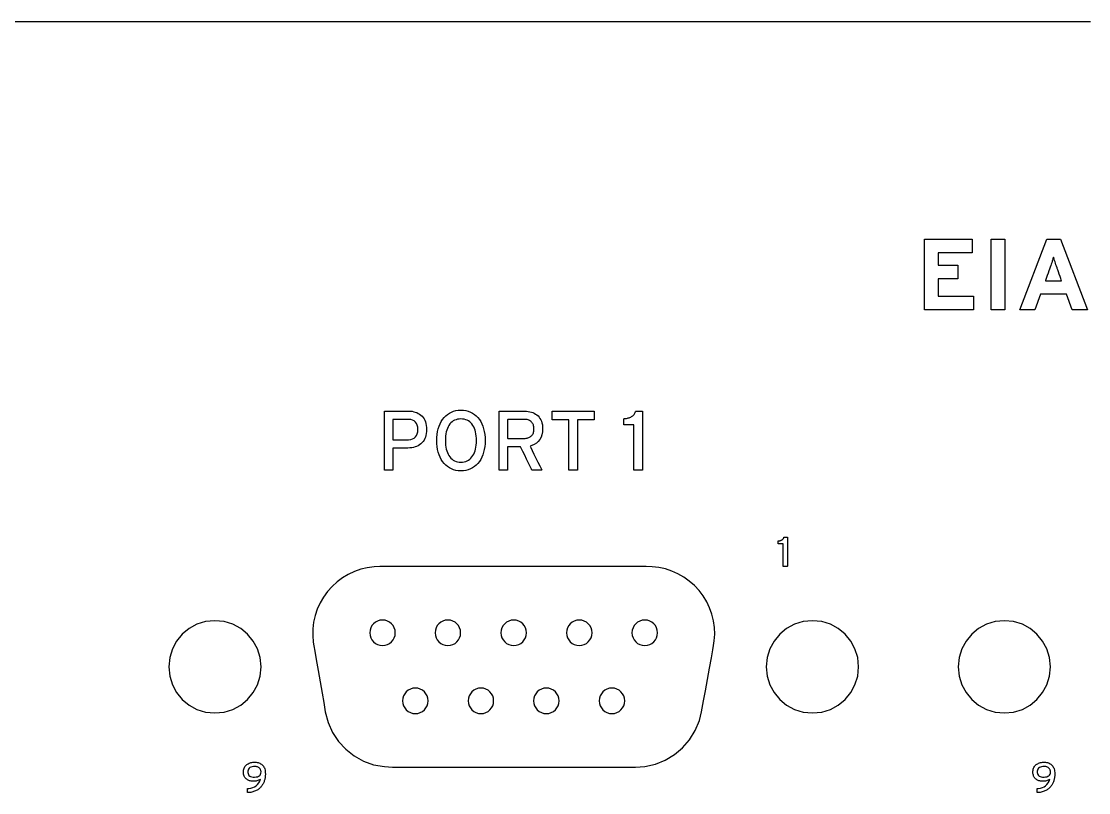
# Model space of a CAD drawing. Extents: x 1 to 47.7, y 0.2 to 35.
# Drawn here: x 38.81 to 40.567, y 13.845 to 15.115 of the extents above; entities that cross this region are included whole.
import ezdxf

# ---------------------------------------------------------------- set-up
doc = ezdxf.new("R2010")
doc.units = 0
doc.header["$MEASUREMENT"] = 0
doc.layers.add('7_0_____DWG', color=7, linetype='CONTINUOUS')

msp = doc.modelspace()

# ---------------------------------------------------------------- linework, layer by layer
at = {"layer": '7_0_____DWG'}
for points in [[(38.6757, 15.1152), (38.8534, 15.1152), (38.9414, 15.1152), (39.0289, 15.1152), (39.1158, 15.1152), (39.2022, 15.1152), (39.2879, 15.1152), (39.3731, 15.1152), (39.4576, 15.1152), (39.5416, 15.1152), (39.6249, 15.1152), (39.7075, 15.1152), (39.7895, 15.1152), (39.8708, 15.1152), (39.9514, 15.1152), (40.0313, 15.1152), (40.1106, 15.1152), (40.1891, 15.1152), (40.2668, 15.1152), (40.3439, 15.1152), (40.4201, 15.1152), (40.4956, 15.1152), (40.5703, 15.1152)], [(40.2967, 14.64), (40.2967, 14.7566), (40.3752, 14.7566), (40.3752, 14.7338), (40.3193, 14.7338), (40.3193, 14.7136), (40.3518, 14.7136), (40.3518, 14.691), (40.3193, 14.691), (40.3193, 14.6628), (40.3776, 14.6628), (40.3776, 14.64), (40.2967, 14.64)], [(40.4066, 14.64), (40.4066, 14.7566), (40.4292, 14.7566), (40.4292, 14.64), (40.4066, 14.64)], [(40.5398, 14.64), (40.5306, 14.666), (40.488, 14.666), (40.4788, 14.64), (40.4538, 14.64), (40.4985, 14.7566), (40.5211, 14.7566), (40.5654, 14.64), (40.5398, 14.64)], [(39.7253, 14.4592), (39.7253, 14.3762), (39.7112, 14.3762), (39.7112, 14.4592), (39.6838, 14.4592), (39.6838, 14.4734), (39.7528, 14.4734), (39.7528, 14.4592), (39.7253, 14.4592)]]:
    msp.add_lwpolyline(points, dxfattribs=at)
for points in [[(40.5152, 14.7093), (40.5142, 14.7119), (40.5134, 14.7144), (40.5126, 14.7168), (40.5118, 14.7191), (40.5111, 14.7213), (40.5105, 14.7233), (40.5099, 14.7253), (40.5094, 14.7271), (40.5089, 14.726), (40.5083, 14.7241), (40.5077, 14.7221), (40.507, 14.72), (40.5063, 14.7177), (40.5055, 14.7154), (40.5047, 14.7129), (40.5038, 14.7103), (40.5033, 14.709), (40.5027, 14.7072), (40.5017, 14.7042), (40.5004, 14.7006), (40.499, 14.6968), (40.4977, 14.6931), (40.4967, 14.6902), (40.4961, 14.6884), (40.4961, 14.6881), (40.498, 14.6881), (40.5015, 14.6881), (40.5059, 14.6881), (40.5108, 14.6881), (40.5154, 14.6881), (40.5193, 14.6881), (40.5219, 14.6881), (40.5226, 14.6881), (40.5222, 14.6893), (40.5213, 14.6918), (40.5201, 14.6952), (40.5188, 14.6991), (40.5174, 14.7028), (40.5163, 14.7061), (40.5155, 14.7084)], [(39.477, 14.443), (39.4769, 14.4396), (39.4765, 14.4364), (39.4759, 14.4334), (39.4751, 14.4306), (39.474, 14.428), (39.4727, 14.4255), (39.4712, 14.4233), (39.4694, 14.4213), (39.4674, 14.4195), (39.4653, 14.4178), (39.463, 14.4164), (39.4606, 14.4152), (39.458, 14.4143), (39.4553, 14.4135), (39.4524, 14.4129), (39.4494, 14.4126), (39.4462, 14.4125), (39.4451, 14.4125), (39.4428, 14.4125), (39.4393, 14.4125), (39.4352, 14.4125), (39.4309, 14.4125), (39.4269, 14.4125), (39.4237, 14.4125), (39.4216, 14.4125), (39.4212, 14.4123), (39.4212, 14.4101), (39.4212, 14.4058), (39.4212, 14.4003), (39.4212, 14.394), (39.4212, 14.3878), (39.4212, 14.3823), (39.4212, 14.3782), (39.4212, 14.3763), (39.4209, 14.3762), (39.4197, 14.3762), (39.4178, 14.3762), (39.4155, 14.3762), (39.4131, 14.3762), (39.4108, 14.3762), (39.4089, 14.3762), (39.4077, 14.3762), (39.4074, 14.3764), (39.4074, 14.3816), (39.4074, 14.3925), (39.4074, 14.4072), (39.4074, 14.4239), (39.4074, 14.4407), (39.4074, 14.4557), (39.4074, 14.4671), (39.4074, 14.473), (39.4081, 14.4734), (39.4113, 14.4734), (39.4165, 14.4734), (39.4229, 14.4734), (39.4298, 14.4734), (39.4363, 14.4734), (39.4419, 14.4734), (39.4456, 14.4734), (39.4471, 14.4734), (39.4502, 14.4733), (39.453, 14.473), (39.4558, 14.4724), (39.4584, 14.4717), (39.4609, 14.4708), (39.4633, 14.4696), (39.4655, 14.4683), (39.4676, 14.4667), (39.4695, 14.4649), (39.4712, 14.4629), (39.4728, 14.4607), (39.474, 14.4583), (39.4751, 14.4556), (39.4759, 14.4528), (39.4765, 14.4497), (39.4769, 14.4465)], [(39.5733, 14.4249), (39.5732, 14.4197), (39.5727, 14.4148), (39.572, 14.4101), (39.5709, 14.4057), (39.5696, 14.4015), (39.568, 14.3976), (39.5661, 14.3939), (39.5639, 14.3905), (39.5614, 14.3873), (39.5587, 14.3844), (39.5557, 14.3819), (39.5525, 14.3797), (39.5491, 14.378), (39.5455, 14.3766), (39.5417, 14.3756), (39.5377, 14.3749), (39.5334, 14.3747), (39.5292, 14.3749), (39.5252, 14.3756), (39.5214, 14.3766), (39.5178, 14.378), (39.5145, 14.3797), (39.5113, 14.3819), (39.5084, 14.3844), (39.5058, 14.3873), (39.5033, 14.3905), (39.501, 14.3939), (39.4991, 14.3976), (39.4974, 14.4015), (39.4961, 14.4057), (39.495, 14.4101), (39.4942, 14.4148), (39.4938, 14.4197), (39.4936, 14.4249), (39.4938, 14.43), (39.4942, 14.435), (39.495, 14.4397), (39.4961, 14.4441), (39.4974, 14.4483), (39.4991, 14.4523), (39.501, 14.456), (39.5033, 14.4594), (39.5058, 14.4626), (39.5084, 14.4655), (39.5113, 14.4679), (39.5145, 14.47), (39.5178, 14.4718), (39.5214, 14.4731), (39.5252, 14.4741), (39.5292, 14.4747), (39.5334, 14.475), (39.5377, 14.4747), (39.5417, 14.4741), (39.5455, 14.4731), (39.5491, 14.4718), (39.5525, 14.47), (39.5557, 14.4679), (39.5587, 14.4655), (39.5614, 14.4626), (39.5639, 14.4594), (39.5661, 14.456), (39.568, 14.4523), (39.5696, 14.4483), (39.5709, 14.4441), (39.572, 14.4397), (39.5727, 14.435), (39.5732, 14.43)], [(39.6681, 14.4444), (39.6677, 14.4392), (39.6668, 14.4345), (39.6654, 14.4304), (39.6634, 14.4267), (39.6609, 14.4235), (39.6579, 14.4208), (39.6543, 14.4185), (39.6502, 14.4168), (39.6475, 14.4158), (39.6486, 14.4133), (39.6509, 14.4087), (39.6538, 14.4026), (39.6571, 14.3958), (39.6604, 14.389), (39.6633, 14.383), (39.6654, 14.3786), (39.6665, 14.3764), (39.6662, 14.3762), (39.6649, 14.3762), (39.6627, 14.3762), (39.6601, 14.3762), (39.6573, 14.3762), (39.6546, 14.3762), (39.6523, 14.3762), (39.6508, 14.3762), (39.6503, 14.3763), (39.6495, 14.3779), (39.6475, 14.3819), (39.6448, 14.3875), (39.6417, 14.394), (39.6385, 14.4006), (39.6355, 14.4066), (39.6332, 14.4114), (39.6318, 14.4143), (39.6315, 14.4147), (39.63, 14.4147), (39.6275, 14.4147), (39.6241, 14.4147), (39.6205, 14.4147), (39.6169, 14.4147), (39.6138, 14.4147), (39.6115, 14.4147), (39.6104, 14.4147), (39.6104, 14.4137), (39.6104, 14.4103), (39.6104, 14.4051), (39.6104, 14.3988), (39.6104, 14.3921), (39.6104, 14.3859), (39.6104, 14.3806), (39.6104, 14.3772), (39.6103, 14.3762), (39.6097, 14.3762), (39.6082, 14.3762), (39.6061, 14.3762), (39.6038, 14.3762), (39.6014, 14.3762), (39.5993, 14.3762), (39.5976, 14.3762), (39.5967, 14.3762), (39.5965, 14.3774), (39.5965, 14.3845), (39.5965, 14.3966), (39.5965, 14.4119), (39.5965, 14.4287), (39.5965, 14.445), (39.5965, 14.4591), (39.5965, 14.4692), (39.5965, 14.4734), (39.5978, 14.4734), (39.6017, 14.4734), (39.6074, 14.4734), (39.6143, 14.4734), (39.6214, 14.4734), (39.6281, 14.4734), (39.6335, 14.4734), (39.637, 14.4734), (39.6386, 14.4734), (39.6415, 14.4733), (39.6443, 14.4729), (39.6469, 14.4724), (39.6495, 14.4717), (39.6519, 14.4708), (39.6542, 14.4698), (39.6564, 14.4685), (39.6585, 14.4671), (39.6605, 14.4654), (39.6622, 14.4635), (39.6637, 14.4614), (39.665, 14.4591), (39.6661, 14.4566), (39.667, 14.4539), (39.6676, 14.4509), (39.6679, 14.4477)], [(39.8185, 14.3762), (39.8185, 14.3791), (39.8185, 14.3867), (39.8185, 14.3975), (39.8185, 14.4102), (39.8185, 14.4233), (39.8185, 14.4352), (39.8185, 14.4446), (39.8185, 14.45), (39.8183, 14.4508), (39.8171, 14.4508), (39.815, 14.4508), (39.8123, 14.4508), (39.8094, 14.4508), (39.8066, 14.4508), (39.8042, 14.4508), (39.8025, 14.4508), (39.8018, 14.4508), (39.8018, 14.4512), (39.8018, 14.4522), (39.8018, 14.4536), (39.8018, 14.4553), (39.8018, 14.4571), (39.8018, 14.4587), (39.8018, 14.46), (39.8018, 14.4607), (39.8027, 14.4609), (39.8044, 14.4611), (39.806, 14.4613), (39.8076, 14.4617), (39.8091, 14.462), (39.8105, 14.4625), (39.8119, 14.463), (39.8133, 14.4636), (39.8146, 14.4643), (39.8157, 14.465), (39.8168, 14.4658), (39.8178, 14.4667), (39.8186, 14.4677), (39.8194, 14.4688), (39.82, 14.47), (39.8206, 14.4713), (39.821, 14.4727), (39.8213, 14.4734), (39.8221, 14.4734), (39.8236, 14.4734), (39.8254, 14.4734), (39.8274, 14.4734), (39.8293, 14.4734), (39.831, 14.4734), (39.8322, 14.4734), (39.8326, 14.4734), (39.8326, 14.4697), (39.8326, 14.4598), (39.8326, 14.4457), (39.8326, 14.4291), (39.8326, 14.4121), (39.8326, 14.3965), (39.8326, 14.3843), (39.8326, 14.3772), (39.8325, 14.3762), (39.8314, 14.3762), (39.8297, 14.3762), (39.8274, 14.3762), (39.8249, 14.3762), (39.8225, 14.3762), (39.8205, 14.3762), (39.819, 14.3762)], [(39.4627, 14.443), (39.4624, 14.4468), (39.4616, 14.4501), (39.4603, 14.4529), (39.4586, 14.4553), (39.4565, 14.4571), (39.4539, 14.4585), (39.4508, 14.4593), (39.4473, 14.4597), (39.4458, 14.4597), (39.4434, 14.4597), (39.4397, 14.4597), (39.4353, 14.4597), (39.4307, 14.4597), (39.4265, 14.4597), (39.4232, 14.4597), (39.4214, 14.4597), (39.4212, 14.4592), (39.4212, 14.4564), (39.4212, 14.4517), (39.4212, 14.446), (39.4212, 14.4399), (39.4212, 14.4341), (39.4212, 14.4295), (39.4212, 14.4267), (39.4214, 14.4261), (39.4232, 14.4261), (39.4265, 14.4261), (39.4307, 14.4261), (39.4353, 14.4261), (39.4397, 14.4261), (39.4434, 14.4261), (39.4458, 14.4261), (39.4473, 14.4262), (39.4509, 14.4266), (39.454, 14.4275), (39.4567, 14.4288), (39.4588, 14.4307), (39.4605, 14.4331), (39.4617, 14.4359), (39.4624, 14.4392)], [(39.559, 14.4249), (39.5589, 14.4287), (39.5586, 14.4323), (39.5582, 14.4357), (39.5575, 14.439), (39.5567, 14.442), (39.5558, 14.4448), (39.5546, 14.4475), (39.5533, 14.4499), (39.5517, 14.4521), (39.55, 14.454), (39.5482, 14.4557), (39.5461, 14.4571), (39.5439, 14.4583), (39.5416, 14.4592), (39.539, 14.4599), (39.5363, 14.4603), (39.5334, 14.4605), (39.5306, 14.4603), (39.5279, 14.4599), (39.5254, 14.4592), (39.5231, 14.4583), (39.5209, 14.4571), (39.5189, 14.4557), (39.517, 14.454), (39.5153, 14.4521), (39.5138, 14.4499), (39.5124, 14.4475), (39.5112, 14.4448), (39.5102, 14.442), (39.5094, 14.439), (39.5088, 14.4357), (39.5083, 14.4323), (39.5081, 14.4287), (39.508, 14.4249), (39.5081, 14.4211), (39.5083, 14.4175), (39.5088, 14.4141), (39.5094, 14.4109), (39.5102, 14.4079), (39.5112, 14.4051), (39.5124, 14.4025), (39.5138, 14.4001), (39.5153, 14.3979), (39.517, 14.3958), (39.5189, 14.3941), (39.5209, 14.3926), (39.5231, 14.3914), (39.5254, 14.3904), (39.5279, 14.3897), (39.5306, 14.3893), (39.5334, 14.3892), (39.5363, 14.3893), (39.539, 14.3897), (39.5416, 14.3904), (39.5439, 14.3914), (39.5461, 14.3926), (39.5482, 14.3941), (39.55, 14.3958), (39.5517, 14.3979), (39.5533, 14.4001), (39.5546, 14.4025), (39.5558, 14.4051), (39.5567, 14.4079), (39.5575, 14.4109), (39.5582, 14.4141), (39.5586, 14.4175), (39.5589, 14.4211)], [(39.6538, 14.444), (39.6538, 14.4458), (39.6536, 14.4474), (39.6532, 14.449), (39.6528, 14.4505), (39.6523, 14.4518), (39.6516, 14.4531), (39.6508, 14.4542), (39.6499, 14.4552), (39.6489, 14.4562), (39.6478, 14.457), (39.6466, 14.4578), (39.6453, 14.4584), (39.644, 14.4589), (39.6425, 14.4593), (39.6409, 14.4595), (39.6393, 14.4597), (39.6378, 14.4597), (39.6364, 14.4597), (39.6334, 14.4597), (39.6292, 14.4597), (39.6244, 14.4597), (39.6196, 14.4597), (39.6153, 14.4597), (39.6121, 14.4597), (39.6105, 14.4597), (39.6104, 14.4591), (39.6104, 14.4564), (39.6104, 14.4521), (39.6104, 14.4468), (39.6104, 14.4413), (39.6104, 14.436), (39.6104, 14.4317), (39.6104, 14.429), (39.6105, 14.4284), (39.6121, 14.4284), (39.6153, 14.4284), (39.6196, 14.4284), (39.6244, 14.4284), (39.6292, 14.4284), (39.6334, 14.4284), (39.6364, 14.4284), (39.6378, 14.4284), (39.6393, 14.4284), (39.6409, 14.4286), (39.6424, 14.4288), (39.6439, 14.4292), (39.6452, 14.4297), (39.6465, 14.4303), (39.6477, 14.431), (39.6488, 14.4318), (39.6498, 14.4327), (39.6507, 14.4337), (39.6515, 14.4348), (39.6522, 14.436), (39.6528, 14.4374), (39.6532, 14.4389), (39.6535, 14.4404), (39.6538, 14.4421)], [(40.064, 14.2172), (40.064, 14.2187), (40.064, 14.2224), (40.064, 14.2279), (40.064, 14.2342), (40.064, 14.2407), (40.064, 14.2467), (40.064, 14.2514), (40.064, 14.2541), (40.064, 14.2545), (40.0634, 14.2545), (40.0623, 14.2545), (40.061, 14.2545), (40.0595, 14.2545), (40.0581, 14.2545), (40.0569, 14.2545), (40.056, 14.2545), (40.0557, 14.2545), (40.0557, 14.2547), (40.0557, 14.2552), (40.0557, 14.2559), (40.0557, 14.2568), (40.0557, 14.2577), (40.0557, 14.2585), (40.0557, 14.2591), (40.0557, 14.2595), (40.0561, 14.2595), (40.057, 14.2596), (40.0578, 14.2598), (40.0586, 14.2599), (40.0593, 14.2601), (40.0601, 14.2604), (40.0608, 14.2606), (40.0614, 14.2609), (40.0621, 14.2612), (40.0627, 14.2616), (40.0632, 14.262), (40.0637, 14.2624), (40.0641, 14.2629), (40.0645, 14.2635), (40.0648, 14.2641), (40.0651, 14.2647), (40.0653, 14.2654), (40.0654, 14.2658), (40.0659, 14.2658), (40.0666, 14.2658), (40.0675, 14.2658), (40.0685, 14.2658), (40.0695, 14.2658), (40.0703, 14.2658), (40.0709, 14.2658), (40.0711, 14.2658), (40.0711, 14.264), (40.0711, 14.259), (40.0711, 14.2519), (40.0711, 14.2437), (40.0711, 14.2352), (40.0711, 14.2274), (40.0711, 14.2212), (40.0711, 14.2177), (40.071, 14.2172), (40.0705, 14.2172), (40.0696, 14.2172), (40.0685, 14.2172), (40.0673, 14.2172), (40.0661, 14.2172), (40.065, 14.2172), (40.0643, 14.2172)], [(39.3101, 13.9781), (39.3147, 13.9604), (39.3221, 13.944), (39.3319, 13.9293), (39.3438, 13.9164), (39.3575, 13.9056), (39.3729, 13.897), (39.3896, 13.891), (39.4074, 13.8878), (39.421, 13.8872), (39.447, 13.8872), (39.4951, 13.8872), (39.5576, 13.8872), (39.6269, 13.8872), (39.6955, 13.8872), (39.7558, 13.8872), (39.8001, 13.8872), (39.8208, 13.8872), (39.8361, 13.8882), (39.8537, 13.892), (39.8701, 13.8986), (39.8852, 13.9076), (39.8986, 13.9188), (39.9101, 13.9321), (39.9194, 13.9472), (39.9262, 13.9638), (39.9298, 13.9783), (39.9308, 13.9839), (39.933, 13.996), (39.936, 14.0125), (39.9394, 14.0312), (39.9428, 14.0501), (39.9459, 14.0672), (39.9483, 14.0803), (39.9496, 14.0874), (39.9507, 14.0948), (39.9514, 14.106), (39.951, 14.1171), (39.9494, 14.1281), (39.9468, 14.1389), (39.943, 14.1493), (39.9383, 14.1594), (39.9325, 14.1689), (39.9257, 14.1779), (39.918, 14.1862), (39.9096, 14.1935), (39.9005, 14.2), (39.8909, 14.2055), (39.8808, 14.2099), (39.8702, 14.2134), (39.8593, 14.2157), (39.8482, 14.217), (39.8386, 14.2172), (39.8101, 14.2172), (39.7573, 14.2172), (39.6888, 14.2172), (39.6127, 14.2172), (39.5375, 14.2172), (39.4714, 14.2172), (39.4228, 14.2172), (39.4001, 14.2172), (39.3904, 14.2168), (39.3793, 14.2153), (39.3685, 14.2128), (39.358, 14.2091), (39.348, 14.2044), (39.3384, 14.1988), (39.3295, 14.1921), (39.3212, 14.1846), (39.3137, 14.1762), (39.3071, 14.167), (39.3015, 14.1574), (39.297, 14.1472), (39.2934, 14.1367), (39.291, 14.1259), (39.2897, 14.1149), (39.2895, 14.1038), (39.2904, 14.0926), (39.2913, 14.0866), (39.2928, 14.0781), (39.2952, 14.064), (39.2983, 14.0464), (39.3016, 14.0274), (39.3048, 14.0089), (39.3075, 13.9932), (39.3094, 13.9822)], [(39.2044, 14.0522), (39.2029, 14.0675), (39.1984, 14.0818), (39.1914, 14.0947), (39.1821, 14.1059), (39.1709, 14.1152), (39.158, 14.1222), (39.1437, 14.1267), (39.1284, 14.1282), (39.1131, 14.1267), (39.0988, 14.1222), (39.0859, 14.1152), (39.0747, 14.1059), (39.0654, 14.0947), (39.0584, 14.0818), (39.0539, 14.0675), (39.0524, 14.0522), (39.0539, 14.0369), (39.0584, 14.0226), (39.0654, 14.0097), (39.0747, 13.9985), (39.0859, 13.9892), (39.0988, 13.9822), (39.1131, 13.9778), (39.1284, 13.9762), (39.1437, 13.9778), (39.158, 13.9822), (39.1709, 13.9892), (39.1821, 13.9985), (39.1914, 14.0097), (39.1984, 14.0226), (39.2029, 14.0369)], [(39.4254, 14.1082), (39.425, 14.1124), (39.4237, 14.1164), (39.4218, 14.12), (39.4192, 14.1231), (39.4161, 14.1256), (39.4126, 14.1276), (39.4086, 14.1288), (39.4044, 14.1292), (39.4002, 14.1288), (39.3962, 14.1276), (39.3926, 14.1256), (39.3895, 14.1231), (39.387, 14.12), (39.385, 14.1164), (39.3838, 14.1124), (39.3834, 14.1082), (39.3838, 14.104), (39.385, 14.1), (39.387, 14.0965), (39.3895, 14.0934), (39.3926, 14.0908), (39.3962, 14.0889), (39.4002, 14.0876), (39.4044, 14.0872), (39.4086, 14.0876), (39.4126, 14.0889), (39.4161, 14.0908), (39.4192, 14.0934), (39.4218, 14.0965), (39.4237, 14.1), (39.425, 14.104)], [(39.533, 14.1082), (39.5326, 14.1124), (39.5314, 14.1164), (39.5294, 14.12), (39.5269, 14.1231), (39.5238, 14.1256), (39.5202, 14.1276), (39.5163, 14.1288), (39.512, 14.1292), (39.5078, 14.1288), (39.5039, 14.1276), (39.5003, 14.1256), (39.4972, 14.1231), (39.4946, 14.12), (39.4927, 14.1164), (39.4915, 14.1124), (39.491, 14.1082), (39.4915, 14.104), (39.4927, 14.1), (39.4946, 14.0965), (39.4972, 14.0934), (39.5003, 14.0908), (39.5039, 14.0889), (39.5078, 14.0876), (39.512, 14.0872), (39.5163, 14.0876), (39.5202, 14.0889), (39.5238, 14.0908), (39.5269, 14.0934), (39.5294, 14.0965), (39.5314, 14.1), (39.5326, 14.104)], [(39.6414, 14.1082), (39.641, 14.1124), (39.6398, 14.1164), (39.6378, 14.12), (39.6353, 14.1231), (39.6322, 14.1256), (39.6286, 14.1276), (39.6247, 14.1288), (39.6204, 14.1292), (39.6162, 14.1288), (39.6123, 14.1276), (39.6087, 14.1256), (39.6056, 14.1231), (39.603, 14.12), (39.6011, 14.1164), (39.5998, 14.1124), (39.5994, 14.1082), (39.5998, 14.104), (39.6011, 14.1), (39.603, 14.0965), (39.6056, 14.0934), (39.6087, 14.0908), (39.6123, 14.0889), (39.6162, 14.0876), (39.6204, 14.0872), (39.6247, 14.0876), (39.6286, 14.0889), (39.6322, 14.0908), (39.6353, 14.0934), (39.6378, 14.0965), (39.6398, 14.1), (39.641, 14.104)], [(39.7494, 14.1082), (39.749, 14.1124), (39.7478, 14.1164), (39.7458, 14.12), (39.7433, 14.1231), (39.7401, 14.1256), (39.7366, 14.1276), (39.7326, 14.1288), (39.7284, 14.1292), (39.7242, 14.1288), (39.7202, 14.1276), (39.7167, 14.1256), (39.7136, 14.1231), (39.711, 14.12), (39.7091, 14.1164), (39.7078, 14.1124), (39.7074, 14.1082), (39.7078, 14.104), (39.7091, 14.1), (39.711, 14.0965), (39.7136, 14.0934), (39.7167, 14.0908), (39.7202, 14.0889), (39.7242, 14.0876), (39.7284, 14.0872), (39.7326, 14.0876), (39.7366, 14.0889), (39.7401, 14.0908), (39.7433, 14.0934), (39.7458, 14.0965), (39.7478, 14.1), (39.749, 14.104)], [(39.8572, 14.1082), (39.8568, 14.1124), (39.8556, 14.1164), (39.8537, 14.12), (39.8511, 14.1231), (39.848, 14.1256), (39.8444, 14.1276), (39.8405, 14.1288), (39.8363, 14.1292), (39.832, 14.1288), (39.8281, 14.1276), (39.8245, 14.1256), (39.8214, 14.1231), (39.8188, 14.12), (39.8169, 14.1164), (39.8157, 14.1124), (39.8152, 14.1082), (39.8157, 14.104), (39.8169, 14.1), (39.8188, 14.0965), (39.8214, 14.0934), (39.8245, 14.0908), (39.8281, 14.0889), (39.832, 14.0876), (39.8363, 14.0872), (39.8405, 14.0876), (39.8444, 14.0889), (39.848, 14.0908), (39.8511, 14.0934), (39.8537, 14.0965), (39.8556, 14.1), (39.8568, 14.104)], [(40.1884, 14.0522), (40.1869, 14.0675), (40.1824, 14.0818), (40.1754, 14.0947), (40.1662, 14.1059), (40.1549, 14.1152), (40.142, 14.1222), (40.1277, 14.1267), (40.1124, 14.1282), (40.0971, 14.1267), (40.0828, 14.1222), (40.0699, 14.1152), (40.0587, 14.1059), (40.0494, 14.0947), (40.0424, 14.0818), (40.038, 14.0675), (40.0364, 14.0522), (40.038, 14.0369), (40.0424, 14.0226), (40.0494, 14.0097), (40.0587, 13.9985), (40.0699, 13.9892), (40.0828, 13.9822), (40.0971, 13.9778), (40.1124, 13.9762), (40.1277, 13.9778), (40.142, 13.9822), (40.1549, 13.9892), (40.1662, 13.9985), (40.1754, 14.0097), (40.1824, 14.0226), (40.1869, 14.0369)], [(40.5044, 14.0522), (40.5029, 14.0675), (40.4984, 14.0818), (40.4914, 14.0947), (40.4821, 14.1059), (40.4709, 14.1152), (40.458, 14.1222), (40.4437, 14.1267), (40.4284, 14.1282), (40.4131, 14.1267), (40.3988, 14.1222), (40.3859, 14.1152), (40.3747, 14.1059), (40.3654, 14.0947), (40.3584, 14.0818), (40.3539, 14.0675), (40.3524, 14.0522), (40.3539, 14.0369), (40.3584, 14.0226), (40.3654, 14.0097), (40.3747, 13.9985), (40.3859, 13.9892), (40.3988, 13.9822), (40.4131, 13.9778), (40.4284, 13.9762), (40.4437, 13.9778), (40.458, 13.9822), (40.4709, 13.9892), (40.4821, 13.9985), (40.4914, 14.0097), (40.4984, 14.0226), (40.5029, 14.0369)], [(39.4794, 13.9962), (39.479, 14.0004), (39.4778, 14.0044), (39.4758, 14.0079), (39.4733, 14.0111), (39.4702, 14.0136), (39.4666, 14.0155), (39.4627, 14.0168), (39.4584, 14.0172), (39.4542, 14.0168), (39.4503, 14.0155), (39.4467, 14.0136), (39.4436, 14.0111), (39.441, 14.0079), (39.4391, 14.0044), (39.4379, 14.0004), (39.4374, 13.9962), (39.4379, 13.992), (39.4391, 13.988), (39.441, 13.9845), (39.4436, 13.9814), (39.4467, 13.9788), (39.4503, 13.9769), (39.4542, 13.9756), (39.4584, 13.9752), (39.4627, 13.9756), (39.4666, 13.9769), (39.4702, 13.9788), (39.4733, 13.9814), (39.4758, 13.9845), (39.4778, 13.988), (39.479, 13.992)], [(39.5874, 13.9962), (39.587, 14.0004), (39.5858, 14.0044), (39.5838, 14.0079), (39.5813, 14.0111), (39.5781, 14.0136), (39.5746, 14.0155), (39.5706, 14.0168), (39.5664, 14.0172), (39.5622, 14.0168), (39.5582, 14.0155), (39.5547, 14.0136), (39.5516, 14.0111), (39.549, 14.0079), (39.5471, 14.0044), (39.5458, 14.0004), (39.5454, 13.9962), (39.5458, 13.992), (39.5471, 13.988), (39.549, 13.9845), (39.5516, 13.9814), (39.5547, 13.9788), (39.5582, 13.9769), (39.5622, 13.9756), (39.5664, 13.9752), (39.5706, 13.9756), (39.5746, 13.9769), (39.5781, 13.9788), (39.5813, 13.9814), (39.5838, 13.9845), (39.5858, 13.988), (39.587, 13.992)], [(39.6951, 13.9962), (39.6947, 14.0004), (39.6935, 14.0044), (39.6915, 14.0079), (39.689, 14.0111), (39.6859, 14.0136), (39.6823, 14.0155), (39.6784, 14.0168), (39.6741, 14.0172), (39.6699, 14.0168), (39.666, 14.0155), (39.6624, 14.0136), (39.6593, 14.0111), (39.6567, 14.0079), (39.6548, 14.0044), (39.6535, 14.0004), (39.6531, 13.9962), (39.6535, 13.992), (39.6548, 13.988), (39.6567, 13.9845), (39.6593, 13.9814), (39.6624, 13.9788), (39.666, 13.9769), (39.6699, 13.9756), (39.6741, 13.9752), (39.6784, 13.9756), (39.6823, 13.9769), (39.6859, 13.9788), (39.689, 13.9814), (39.6915, 13.9845), (39.6935, 13.988), (39.6947, 13.992)], [(39.8032, 13.9962), (39.8028, 14.0004), (39.8016, 14.0044), (39.7996, 14.0079), (39.7971, 14.0111), (39.7939, 14.0136), (39.7904, 14.0155), (39.7864, 14.0168), (39.7822, 14.0172), (39.778, 14.0168), (39.774, 14.0155), (39.7705, 14.0136), (39.7674, 14.0111), (39.7648, 14.0079), (39.7629, 14.0044), (39.7616, 14.0004), (39.7612, 13.9962), (39.7616, 13.992), (39.7629, 13.988), (39.7648, 13.9845), (39.7674, 13.9814), (39.7705, 13.9788), (39.774, 13.9769), (39.778, 13.9756), (39.7822, 13.9752), (39.7864, 13.9756), (39.7904, 13.9769), (39.7939, 13.9788), (39.7971, 13.9814), (39.7996, 13.9845), (39.8016, 13.988), (39.8028, 13.992)], [(39.2115, 13.8757), (39.2115, 13.8746), (39.2114, 13.8735), (39.2114, 13.8724), (39.2112, 13.8712), (39.2111, 13.8701), (39.2109, 13.8689), (39.2106, 13.8677), (39.2104, 13.8666), (39.2101, 13.8654), (39.2097, 13.8642), (39.2093, 13.863), (39.2088, 13.8619), (39.2082, 13.8607), (39.2077, 13.8596), (39.207, 13.8585), (39.2063, 13.8574), (39.2056, 13.8563), (39.2048, 13.8552), (39.204, 13.8542), (39.2031, 13.8533), (39.2022, 13.8524), (39.2012, 13.8515), (39.2001, 13.8507), (39.199, 13.8499), (39.1977, 13.8491), (39.1965, 13.8484), (39.1951, 13.8478), (39.1937, 13.8472), (39.1922, 13.8467), (39.1907, 13.8462), (39.1891, 13.8458), (39.1874, 13.8455), (39.1856, 13.8453), (39.1838, 13.8451), (39.1823, 13.845), (39.1823, 13.8453), (39.1823, 13.8461), (39.1823, 13.8471), (39.1823, 13.8483), (39.1823, 13.8494), (39.1823, 13.8505), (39.1823, 13.8513), (39.1823, 13.8518), (39.1843, 13.852), (39.1878, 13.8525), (39.191, 13.8534), (39.1938, 13.8547), (39.1964, 13.8564), (39.1986, 13.8585), (39.2005, 13.861), (39.2021, 13.8639), (39.2034, 13.8671), (39.2027, 13.8669), (39.2016, 13.8661), (39.2003, 13.8655), (39.199, 13.8649), (39.1976, 13.8645), (39.1961, 13.8641), (39.1944, 13.8639), (39.1927, 13.8637), (39.191, 13.8637), (39.1895, 13.8638), (39.1881, 13.864), (39.1867, 13.8642), (39.1854, 13.8646), (39.1842, 13.865), (39.183, 13.8656), (39.1818, 13.8663), (39.1807, 13.867), (39.1796, 13.8679), (39.1787, 13.8689), (39.1779, 13.8699), (39.1771, 13.8711), (39.1766, 13.8724), (39.1761, 13.8738), (39.1757, 13.8753), (39.1755, 13.8768), (39.1754, 13.8785), (39.1755, 13.8803), (39.1757, 13.8821), (39.176, 13.8837), (39.1765, 13.8852), (39.1771, 13.8866), (39.1778, 13.8879), (39.1787, 13.889), (39.1797, 13.8901), (39.1809, 13.8911), (39.1821, 13.892), (39.1834, 13.8927), (39.1848, 13.8934), (39.1862, 13.894), (39.1877, 13.8944), (39.1893, 13.8947), (39.191, 13.895), (39.1927, 13.8951), (39.1945, 13.8951), (39.1962, 13.895), (39.1978, 13.8948), (39.1994, 13.8944), (39.2009, 13.894), (39.2023, 13.8934), (39.2036, 13.8927), (39.2049, 13.8919), (39.2061, 13.8909), (39.2072, 13.8898), (39.2082, 13.8886), (39.209, 13.8872), (39.2098, 13.8857), (39.2104, 13.884), (39.2109, 13.8822), (39.2112, 13.8802), (39.2114, 13.878)], [(39.2043, 13.8792), (39.2043, 13.88), (39.2042, 13.8809), (39.204, 13.8817), (39.2037, 13.8825), (39.2033, 13.8832), (39.2029, 13.884), (39.2024, 13.8846), (39.2018, 13.8853), (39.2011, 13.8859), (39.2003, 13.8864), (39.1995, 13.8869), (39.1986, 13.8873), (39.1976, 13.8876), (39.1965, 13.8878), (39.1953, 13.888), (39.1941, 13.8881), (39.192, 13.888), (39.1897, 13.8877), (39.1877, 13.8871), (39.186, 13.8862), (39.1847, 13.8851), (39.1837, 13.8838), (39.183, 13.8822), (39.1826, 13.8803), (39.1826, 13.8783), (39.1829, 13.8764), (39.1835, 13.8748), (39.1844, 13.8735), (39.1857, 13.8724), (39.1872, 13.8715), (39.1891, 13.871), (39.1913, 13.8706), (39.1938, 13.8706), (39.1962, 13.8708), (39.1983, 13.8712), (39.2001, 13.8719), (39.2016, 13.8728), (39.2028, 13.874), (39.2036, 13.8755), (39.2041, 13.8772)], [(40.5115, 13.8757), (40.5115, 13.8746), (40.5114, 13.8735), (40.5114, 13.8724), (40.5112, 13.8712), (40.5111, 13.8701), (40.5109, 13.8689), (40.5106, 13.8677), (40.5104, 13.8666), (40.5101, 13.8654), (40.5097, 13.8642), (40.5093, 13.863), (40.5088, 13.8619), (40.5082, 13.8607), (40.5077, 13.8596), (40.507, 13.8585), (40.5063, 13.8574), (40.5056, 13.8563), (40.5048, 13.8552), (40.504, 13.8542), (40.5031, 13.8533), (40.5022, 13.8524), (40.5012, 13.8515), (40.5001, 13.8507), (40.4989, 13.8499), (40.4977, 13.8491), (40.4965, 13.8484), (40.4951, 13.8478), (40.4937, 13.8472), (40.4922, 13.8467), (40.4907, 13.8462), (40.4891, 13.8458), (40.4874, 13.8455), (40.4856, 13.8453), (40.4838, 13.8451), (40.4823, 13.845), (40.4823, 13.8453), (40.4823, 13.8461), (40.4823, 13.8471), (40.4823, 13.8483), (40.4823, 13.8494), (40.4823, 13.8505), (40.4823, 13.8513), (40.4823, 13.8518), (40.4843, 13.852), (40.4878, 13.8525), (40.491, 13.8534), (40.4938, 13.8547), (40.4964, 13.8564), (40.4986, 13.8585), (40.5005, 13.861), (40.5021, 13.8639), (40.5034, 13.8671), (40.5027, 13.8669), (40.5016, 13.8661), (40.5003, 13.8655), (40.499, 13.8649), (40.4976, 13.8645), (40.4961, 13.8641), (40.4944, 13.8639), (40.4927, 13.8637), (40.491, 13.8637), (40.4895, 13.8638), (40.4881, 13.864), (40.4867, 13.8642), (40.4854, 13.8646), (40.4842, 13.865), (40.483, 13.8656), (40.4818, 13.8663), (40.4807, 13.867), (40.4796, 13.8679), (40.4787, 13.8689), (40.4778, 13.8699), (40.4771, 13.8711), (40.4766, 13.8724), (40.4761, 13.8738), (40.4757, 13.8753), (40.4755, 13.8768), (40.4754, 13.8785), (40.4755, 13.8803), (40.4757, 13.8821), (40.476, 13.8837), (40.4765, 13.8852), (40.4771, 13.8866), (40.4778, 13.8879), (40.4787, 13.889), (40.4797, 13.8901), (40.4809, 13.8911), (40.4821, 13.892), (40.4834, 13.8927), (40.4848, 13.8934), (40.4862, 13.894), (40.4877, 13.8944), (40.4893, 13.8947), (40.491, 13.895), (40.4927, 13.8951), (40.4945, 13.8951), (40.4962, 13.895), (40.4978, 13.8948), (40.4994, 13.8944), (40.5009, 13.894), (40.5023, 13.8934), (40.5036, 13.8927), (40.5049, 13.8919), (40.5061, 13.8909), (40.5072, 13.8898), (40.5082, 13.8886), (40.509, 13.8872), (40.5098, 13.8857), (40.5104, 13.884), (40.5108, 13.8822), (40.5112, 13.8802), (40.5114, 13.878)], [(40.5043, 13.8792), (40.5043, 13.88), (40.5042, 13.8809), (40.504, 13.8817), (40.5037, 13.8825), (40.5033, 13.8832), (40.5029, 13.884), (40.5024, 13.8846), (40.5018, 13.8853), (40.5011, 13.8859), (40.5003, 13.8864), (40.4995, 13.8869), (40.4986, 13.8873), (40.4976, 13.8876), (40.4965, 13.8878), (40.4953, 13.888), (40.4941, 13.8881), (40.492, 13.888), (40.4897, 13.8877), (40.4877, 13.8871), (40.486, 13.8862), (40.4847, 13.8851), (40.4837, 13.8838), (40.483, 13.8822), (40.4826, 13.8803), (40.4826, 13.8783), (40.4829, 13.8764), (40.4835, 13.8748), (40.4844, 13.8735), (40.4857, 13.8724), (40.4872, 13.8715), (40.4891, 13.871), (40.4913, 13.8706), (40.4938, 13.8706), (40.4962, 13.8708), (40.4983, 13.8712), (40.5001, 13.8719), (40.5016, 13.8728), (40.5028, 13.874), (40.5036, 13.8755), (40.5041, 13.8772)]]:
    msp.add_lwpolyline(points, close=True, dxfattribs=at)

doc.saveas('drawing.dxf')
